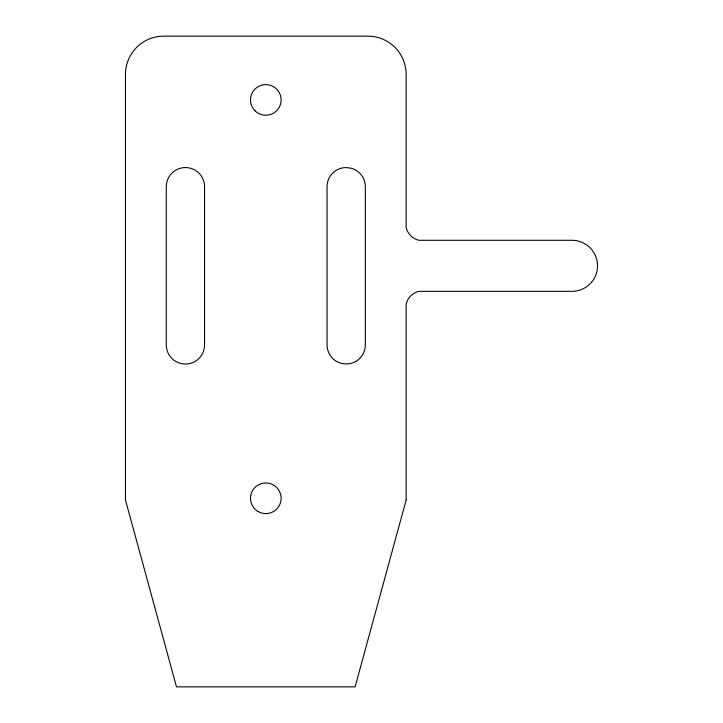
<?xml version="1.0" encoding="UTF-8"?>
<svg xmlns="http://www.w3.org/2000/svg" width="723" height="723" viewBox="0 0 723 723"><rect width="100%" height="100%" fill="white"/><g stroke="black" fill="none" stroke-linecap="round" stroke-linejoin="round"><path stroke-width="1.08" d="M406.154 500L355.12 686.85L176.493 686.85L125.459 500L125.459 74.424A38.274 38.274 0 0 1 163.741 36.15L367.88 36.15A38.274 38.274 0 0 1 406.154 74.424L406.154 227.528A17.225 17.225 0 0 0 418.915 240.289L572.02 240.289A25.522 25.522 0 0 1 597.541 265.811A25.522 25.522 0 0 1 572.02 291.324L418.915 291.324A17.225 17.225 0 0 0 406.154 304.085L406.154 500M355.761 361.491C348.405 365.675 338.671 364.392 332.652 358.445A19.141 19.141 0 0 1 327.049 344.916L327.049 186.706A19.141 19.141 0 0 1 346.19 167.564L351.143 168.215A19.141 19.141 0 0 1 365.332 186.706L365.332 344.916A19.141 19.141 0 0 1 355.761 361.491M204.564 344.916L204.564 186.706A19.141 19.141 0 0 0 185.431 167.564A19.141 19.141 0 0 0 166.29 186.706L166.29 344.916A19.141 19.141 0 0 0 185.431 364.049A19.141 19.141 0 0 0 204.564 344.916M254.984 110.773A15.31 15.31 0 0 0 280.596 103.904A15.31 15.31 0 0 0 261.843 85.151A15.31 15.31 0 0 0 254.984 110.773M258.156 511.55A15.31 15.31 0 0 0 281.12 498.292A15.31 15.31 0 0 0 258.156 485.025A15.31 15.31 0 0 0 258.156 511.55"/></g></svg>
